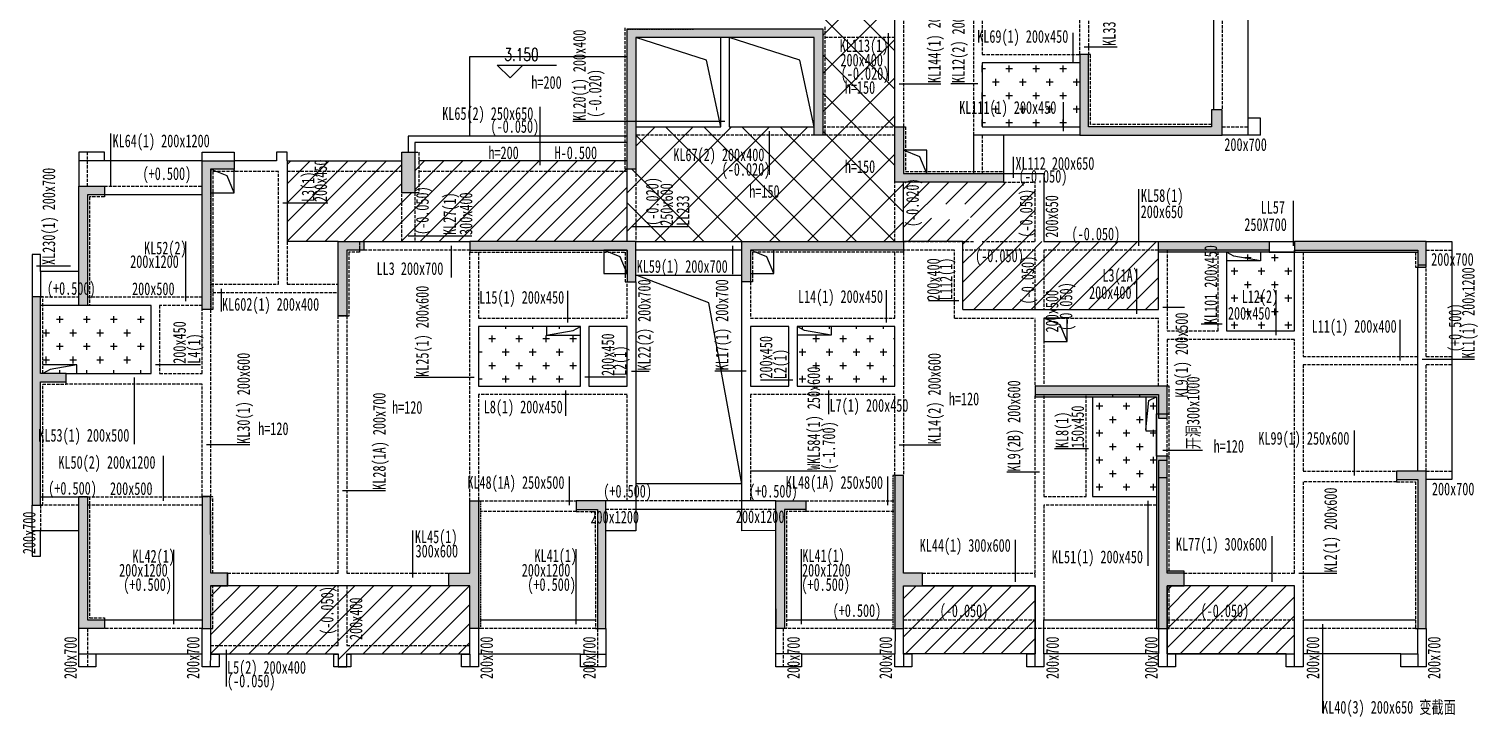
# Model space of a CAD drawing. Header units: millimetres. Extents: x 150839 to 219642, y 49429 to 88695.
# Drawn here: x 185308 to 219399, y 49612 to 65795 of the extents above; entities that cross this region are included whole.
import ezdxf
from ezdxf.enums import TextEntityAlignment as Align

# ---------------------------------------------------------------- set-up
doc = ezdxf.new("R2010")
doc.units = ezdxf.units.MM
doc.header["$LTSCALE"] = 300
doc.linetypes.add('DASH', pattern=[0.35, 0.25, -0.1])
doc.linetypes.add('HIDDEN2', pattern=[0.1875, 0.125, -0.0625])
doc.layers.get('DEFPOINTS').update_dxf_attribs({"color": 217, "linetype": 'HIDDEN2'})
for name, color, linetype in [('00-墙填充', 8, 'Continuous'), ('00-墙实线', 6, 'Continuous'), ('00-墙虚线-下层', 6, 'DASH'), ('00-平面洞口', 3, 'Continuous'), ('00-板厚度', 7, 'Continuous'), ('00-板填充', 8, 'Continuous'), ('00-梁实线', 2, 'Continuous'), ('00-梁编号', 2, 'Continuous'), ('00-梁虚线', 4, 'DASH'), ('DIM_ELEV', 3, 'Continuous'), ('E_detail', 125, 'Continuous')]:
    doc.layers.add(name, color=color, linetype=linetype)
for name, color, linetype, lineweight in [('PUB_HATCH', 8, 'Continuous', 0), ('PUB_TEXT', 7, 'Continuous', 0), ('墙洞门', 174, 'Continuous', 18)]:
    doc.layers.add(name, color=color, linetype=linetype, lineweight=lineweight)
doc.styles.add('_TCH_DIM', font='simplex.shx', dxfattribs={"width": 0.8, "bigfont": 'gbcbig.shx'})
doc.styles.add('黑体', font='simhei.ttf', dxfattribs={"width": 0.7})

# ---------------------------------------------------------------- blocks, each defined once
blk = doc.blocks.new('df')
at = {"layer": '00-墙填充'}
for points in [[(960390, 46129), (964990, 46130), (964990, 43630), (964790, 43630), (964790, 45930), (960590, 45929), (960590, 42829), (960390, 42829)], [(971040, 45530), (971040, 43630), (974390, 43630), (974390, 44230), (974140, 44230), (974140, 43830), (971240, 43830), (971240, 45530)], [(969240, 42530), (966690, 42530), (966690, 43830), (966890, 43830), (966890, 42730), (969240, 42730)], [(950590, 40129), (950590, 39529), (950390, 39529), (950390, 43029), (950590, 43029), (951140, 43029), (951140, 42829), (950590, 42829)], [(955390, 42279), (955090, 42279), (955090, 43229), (955390, 43229)], [(947690, 39629), (947490, 39629), (947490, 42429), (948090, 42429), (948090, 42229), (947690, 42229)], [(953790, 39379), (953590, 39379), (953590, 41129), (954090, 41129), (954090, 40929), (953790, 40929)], [(960390, 40929), (960390, 40179), (960590, 40179), (960590, 40929), (960590, 41129), (956690, 41129), (956690, 40929), (956690, 40929), (956890, 40929)], [(963290, 40929), (963290, 40179), (963090, 40179), (963090, 40929), (963090, 41129), (966890, 41130), (966890, 40930), (966690, 40930)], [(975490, 41130), (975490, 40880), (974490, 40880), (974290, 40880), (972890, 40880), (972890, 41130)], [(979190, 40530), (979190, 41130), (976090, 41130), (976090, 40880), (978990, 40880), (978990, 40530)], [(946590, 34929), (946590, 37829), (947190, 37829), (947190, 38029), (946590, 38029), (946590, 39829), (946390, 39829), (946390, 34929)], [(972840, 37480), (972840, 37080), (973090, 37080), (973090, 37730), (969990, 37730), (969990, 37480)], [(972840, 36080), (972841, 32030), (973091, 32030), (973091, 33030), (973491, 33030), (973491, 33330), (973091, 33330), (973090, 36080)], [(966891, 33030), (967340, 33030), (967341, 33330), (966891, 33330), (966890, 35630), (966640, 35630), (966641, 32030), (966891, 32030)], [(979190, 32030), (979190, 35730), (978490, 35730), (978490, 35530), (978990, 35530), (978990, 32030)], [(948090, 32029), (947490, 32029), (947490, 35129), (947690, 35129), (947690, 32229), (948090, 32229)], [(950591, 33029), (950990, 33029), (950990, 33329), (950591, 33329), (950590, 35129), (950391, 35129), (950391, 32029), (950591, 32029)], [(956690, 33029), (956190, 33029), (956190, 33329), (956690, 33329), (956690, 35029), (956940, 35029), (956941, 32029), (956691, 32029)], [(959690, 35029), (959190, 35029), (959190, 34829), (959690, 34829), (959691, 32029), (959891, 32029), (959890, 35029)], [(964090, 35030), (964590, 35030), (964590, 34830), (964090, 34830), (964091, 32030), (963891, 32030), (963890, 35030)]]:
    blk.add_hatch(color=8, dxfattribs=at).paths.add_polyline_path(points)
at = {"layer": '00-墙实线', "color": 8, "linetype": 'ByBlock'}
for p, q in [((960390, 46129), (964990, 46130)), ((960390, 42829), (960390, 46129)), ((964990, 46130), (964990, 43630)), ((964790, 45930), (960590, 45929)), ((960590, 45929), (960590, 42829)), ((964790, 43630), (964790, 45930)), ((971040, 45530), (971040, 43630)), ((971240, 45530), (971040, 45530)), ((971240, 43830), (971240, 45530)), ((974390, 44230), (974140, 44230)), ((974140, 44230), (974140, 43830)), ((974390, 43630), (974390, 44230)), ((966690, 42530), (966690, 43830)), ((966690, 43830), (966890, 43830)), ((966890, 43830), (966890, 42730)), ((974140, 43830), (971240, 43830)), ((964990, 43630), (964790, 43630)), ((971040, 43630), (974390, 43630)), ((950390, 39529), (950390, 43029)), ((950390, 43029), (950590, 43029)), ((950590, 43029), (951140, 43029)), ((951140, 43029), (951140, 42829)), ((955090, 42279), (955090, 43229)), ((955090, 43229), (955390, 43229)), ((955390, 43229), (955390, 42279)), ((951140, 42829), (950590, 42829)), ((950590, 42829), (950590, 40129)), ((960590, 42829), (960390, 42829)), ((966890, 42730), (969240, 42730)), ((969240, 42730), (969240, 42530)), ((955390, 42279), (955090, 42279)), ((969240, 42530), (966690, 42530)), ((953590, 39379), (953590, 41129)), ((953590, 41129), (954090, 41129)), ((954090, 40929), (953790, 40929)), ((953790, 40929), (953790, 39379)), ((954090, 41129), (954090, 40929)), ((960590, 41129), (956690, 41129)), ((956690, 41129), (956690, 40929)), ((956690, 40929), (956690, 40929)), ((956690, 40929), (956890, 40929)), ((956890, 40929), (956890, 40929)), ((956890, 40929), (960390, 40929)), ((960390, 40929), (960390, 40179)), ((960590, 40929), (960590, 41129)), ((960590, 40179), (960590, 40929)), ((963090, 41129), (966890, 41130)), ((963090, 40929), (963090, 41129)), ((963090, 40179), (963090, 40929)), ((963290, 40929), (963290, 40179)), ((966690, 40930), (963290, 40929)), ((966890, 40930), (966690, 40930)), ((966690, 40930), (966690, 40930)), ((966890, 41130), (966890, 40930)), ((966890, 40930), (966890, 40930)), ((950590, 40129), (950590, 40129)), ((950590, 40129), (950590, 39529)), ((960390, 40179), (960590, 40179)), ((963290, 40179), (963090, 40179)), ((946590, 39829), (946390, 39829)), ((946390, 39829), (946390, 34929)), ((946590, 38029), (946590, 39829)), ((950590, 39529), (950390, 39529)), ((950590, 39529), (950590, 39529)), ((953790, 39379), (953590, 39379)), ((947190, 38029), (946590, 38029)), ((947190, 37829), (947190, 38029)), ((946590, 34929), (946590, 37829)), ((946590, 37829), (947190, 37829)), ((966890, 35630), (966640, 35630)), ((966640, 35630), (966641, 32030)), ((966891, 33330), (966890, 35630)), ((947490, 32029), (947490, 35129)), ((947490, 35129), (947690, 35129)), ((947690, 35129), (947690, 32229)), ((950590, 35129), (950391, 35129)), ((950391, 35129), (950391, 32029)), ((950591, 33329), (950590, 35129)), ((946390, 34929), (946590, 34929)), ((956690, 33329), (956690, 35029)), ((956690, 35029), (956940, 35029)), ((956940, 35029), (956941, 32029)), ((959690, 35029), (959190, 35029)), ((959190, 35029), (959190, 34829)), ((959190, 34829), (959690, 34829)), ((959890, 35029), (959690, 35029)), ((959690, 34829), (959691, 32029)), ((959891, 32029), (959890, 35029)), ((963891, 32030), (963890, 35030)), ((963890, 35030), (964090, 35030)), ((964090, 35030), (964590, 35030)), ((964590, 34830), (964090, 34830)), ((964090, 34830), (964091, 32030)), ((964590, 35030), (964590, 34830)), ((950990, 33329), (950591, 33329)), ((950990, 33029), (950990, 33329)), ((956190, 33029), (956190, 33329)), ((956190, 33329), (956690, 33329)), ((967341, 33330), (966891, 33330)), ((967340, 33030), (967341, 33330)), ((950591, 33029), (950990, 33029)), ((950591, 32029), (950591, 33029)), ((956690, 33029), (956190, 33029)), ((956691, 32029), (956690, 33029)), ((966891, 33030), (967340, 33030)), ((966891, 32030), (966891, 33030)), ((947690, 32229), (948090, 32229)), ((948090, 32229), (948090, 32029)), ((948090, 32029), (947490, 32029)), ((950391, 32029), (950591, 32029)), ((956941, 32029), (956691, 32029)), ((959691, 32029), (959891, 32029)), ((964091, 32030), (963891, 32030)), ((966641, 32030), (966891, 32030))]:
    blk.add_line(p, q, dxfattribs=at)
at = {"layer": '00-墙实线', "color": 8}
for p, q in [((947490, 39629), (947490, 42429)), ((947490, 42429), (948090, 42429)), ((948090, 42429), (948090, 42229)), ((948090, 42229), (947690, 42229)), ((947690, 42229), (947690, 39629)), ((972890, 40880), (972890, 41130)), ((972890, 41130), (975490, 41130)), ((975490, 41130), (975490, 40880)), ((979190, 41130), (976090, 41130)), ((976090, 41130), (976090, 40880)), ((979190, 40530), (979190, 41130)), ((974290, 40880), (972890, 40880)), ((974490, 40880), (974290, 40880)), ((974290, 40880), (974290, 40880)), ((975490, 40880), (974490, 40880)), ((974490, 40880), (974490, 40880)), ((976090, 40880), (978990, 40880)), ((978990, 40880), (978990, 40530)), ((978990, 40530), (979190, 40530)), ((947690, 39629), (947490, 39629)), ((973090, 37730), (969990, 37730)), ((969990, 37730), (969990, 37480)), ((973090, 37080), (973090, 37730)), ((973090, 37730), (973090, 37730)), ((969990, 37480), (972840, 37480)), ((972840, 37480), (972840, 37080)), ((972840, 37080), (973090, 37080)), ((972840, 36080), (972841, 32030)), ((973090, 36080), (972840, 36080)), ((973091, 33330), (973090, 36080)), ((979190, 35730), (978490, 35730)), ((978490, 35730), (978490, 35530)), ((978490, 35530), (978990, 35530)), ((978990, 35530), (978990, 32030)), ((979190, 32030), (979190, 35730)), ((973491, 33330), (973091, 33330)), ((973491, 33030), (973491, 33330)), ((973091, 32030), (973091, 33030)), ((973091, 33030), (973491, 33030)), ((972841, 32030), (973091, 32030)), ((978990, 32030), (979190, 32030))]:
    blk.add_line(p, q, dxfattribs=at)
at = {"layer": '00-墙虚线-下层', "color": 8}
for p, q in [((960340, 42829), (960340, 46179)), ((965040, 46180), (965040, 43630)), ((964790, 45930), (960590, 45929)), ((960590, 45929), (960590, 42829)), ((964790, 43630), (964790, 45930)), ((971040, 45530), (971040, 43630)), ((971290, 45530), (971040, 45530)), ((971290, 43880), (971290, 45530)), ((974390, 44230), (974140, 44230)), ((974140, 44230), (974140, 43880)), ((974390, 43630), (974390, 44230)), ((966690, 42530), (966690, 43830)), ((966690, 43830), (966940, 43830)), ((966940, 43830), (966940, 42780)), ((974140, 43880), (971290, 43880)), ((965040, 43630), (964790, 43630)), ((971040, 43630), (974390, 43630)), ((950390, 39529), (950390, 43029)), ((950390, 43029), (950590, 43029)), ((950590, 43029), (951140, 43029)), ((951140, 43029), (951140, 42779)), ((955390, 43229), (955490, 43229)), ((955490, 43229), (955490, 42279)), ((951140, 42779), (950640, 42779)), ((950640, 42779), (950640, 40129)), ((960590, 42829), (960340, 42829)), ((966940, 42780), (969240, 42780)), ((969240, 42780), (969240, 42530)), ((947490, 39629), (947490, 42429)), ((947490, 42429), (948090, 42429)), ((948090, 42429), (948090, 42179)), ((955490, 42279), (955390, 42279)), ((969240, 42530), (966690, 42530)), ((948090, 42179), (947740, 42179)), ((947740, 42179), (947740, 39629)), ((953590, 39379), (953590, 41129)), ((953590, 41129), (954090, 41129)), ((954090, 41129), (954090, 40879)), ((960590, 41129), (956690, 41129)), ((956690, 41129), (956690, 40879)), ((960590, 40929), (960590, 41129)), ((960590, 40179), (960590, 40929)), ((963090, 41129), (966890, 41130)), ((963090, 40929), (963090, 41129)), ((963090, 40179), (963090, 40929)), ((966890, 41130), (966890, 40880)), ((972890, 40880), (972890, 41130)), ((972890, 41130), (975490, 41130)), ((975490, 41130), (975490, 40880)), ((979190, 41130), (976090, 41130)), ((976090, 41130), (976090, 40880)), ((979190, 40530), (979190, 41130)), ((954090, 40879), (953840, 40879)), ((953840, 40879), (953840, 39379)), ((956690, 40879), (956690, 40879)), ((956690, 40879), (956890, 40879)), ((956890, 40879), (956890, 40879)), ((956890, 40879), (960340, 40879)), ((960340, 40879), (960340, 40179)), ((963340, 40880), (963340, 40179)), ((966690, 40880), (963340, 40880)), ((966890, 40880), (966690, 40880)), ((966690, 40880), (966690, 40880)), ((966890, 40880), (966890, 40880)), ((974290, 40880), (972890, 40880)), ((974490, 40880), (974290, 40880)), ((974290, 40880), (974290, 40880)), ((975490, 40880), (974490, 40880)), ((974490, 40880), (974490, 40880)), ((976090, 40880), (978940, 40880)), ((978940, 40880), (978940, 40530)), ((978940, 40530), (979190, 40530)), ((950640, 40129), (950640, 40129)), ((950640, 40129), (950640, 39529)), ((960340, 40179), (960590, 40179)), ((963340, 40179), (963090, 40179)), ((946640, 39829), (946390, 39829)), ((946390, 39829), (946390, 34929)), ((946640, 38029), (946640, 39829)), ((947740, 39629), (947490, 39629)), ((950640, 39529), (950390, 39529)), ((950640, 39529), (950640, 39529)), ((953840, 39379), (953590, 39379)), ((947190, 38029), (946640, 38029)), ((947190, 37779), (947190, 38029)), ((946640, 34929), (946640, 37779)), ((946640, 37779), (947190, 37779)), ((973140, 37730), (973090, 37730)), ((973140, 33380), (973140, 37730)), ((979190, 35730), (978490, 35730)), ((978490, 35730), (978490, 35480)), ((978490, 35480), (978940, 35480)), ((978940, 35480), (978940, 32030)), ((979190, 32030), (979190, 35730)), ((947490, 32029), (947490, 35129)), ((947490, 35129), (947740, 35129)), ((947740, 35129), (947740, 32279)), ((950640, 35129), (950391, 35129)), ((950391, 35129), (950391, 32029)), ((950641, 33329), (950640, 35129)), ((946390, 34929), (946640, 34929)), ((959690, 35029), (959190, 35029)), ((959190, 35029), (959190, 34779)), ((959190, 34779), (959640, 34779)), ((959640, 34779), (959641, 32029)), ((959890, 35029), (959690, 35029)), ((959891, 32029), (959890, 35029)), ((963891, 32030), (963890, 35030)), ((963890, 35030), (964090, 35030)), ((964090, 35030), (964590, 35030)), ((964590, 34780), (964140, 34780)), ((964140, 34780), (964141, 32030)), ((964590, 35030), (964590, 34780)), ((950990, 33329), (950641, 33329)), ((950990, 33029), (950990, 33329)), ((973491, 33380), (973140, 33380)), ((973491, 33330), (973491, 33380)), ((973491, 33030), (973491, 33330)), ((950641, 33029), (950990, 33029)), ((950641, 32029), (950641, 33029)), ((973140, 32030), (973140, 33030)), ((973140, 33030), (973491, 33030)), ((947740, 32279), (948090, 32279)), ((948090, 32279), (948090, 32029)), ((948090, 32029), (947490, 32029)), ((950391, 32029), (950641, 32029)), ((959641, 32029), (959891, 32029)), ((964141, 32030), (963891, 32030)), ((973090, 32030), (973140, 32030)), ((978940, 32030), (979190, 32030))]:
    blk.add_line(p, q, dxfattribs=at)
at = {"layer": '00-平面洞口', "color": 8}
for p, q in [((962254, 45394), (960590, 45929)), ((964454, 45394), (962790, 45930)), ((962590, 43830), (962254, 45394)), ((964790, 43830), (964454, 45394)), ((967440, 43280), (966890, 43280)), ((966890, 43280), (966890, 42730)), ((967277, 43123), (966890, 43280)), ((967440, 42730), (967277, 43123)), ((967440, 42730), (967440, 43280)), ((951140, 42829), (950590, 42829)), ((950590, 42829), (950590, 42279)), ((950977, 42672), (950590, 42829)), ((951140, 42279), (950977, 42672)), ((951140, 42279), (951140, 42829)), ((966890, 42730), (967440, 42730)), ((950590, 42279), (951140, 42279)), ((960390, 40929), (959840, 40929)), ((959840, 40929), (959840, 40379)), ((960227, 40773), (959840, 40929)), ((960390, 40379), (960390, 40929)), ((963840, 40930), (963290, 40929)), ((963290, 40929), (963290, 40380)), ((963677, 40773), (963290, 40929)), ((963840, 40380), (963840, 40930)), ((960390, 40379), (960227, 40773)), ((963840, 40380), (963677, 40773)), ((974665, 40788), (974490, 40880)), ((975290, 40680), (974665, 40788)), ((959840, 40379), (960390, 40379)), ((962310, 39686), (960623, 40329)), ((963290, 40380), (963840, 40380)), ((963090, 35430), (962310, 39686)), ((970740, 39330), (970190, 39330)), ((970190, 39330), (970190, 38780)), ((970577, 39173), (970190, 39330)), ((970740, 38780), (970740, 39330)), ((958490, 38929), (959116, 39037)), ((959116, 39037), (959290, 39129)), ((964565, 39037), (964390, 39130)), ((965190, 38930), (964565, 39037)), ((970740, 38780), (970577, 39173)), ((970190, 38780), (970740, 38780)), ((947440, 38229), (946815, 38121)), ((946815, 38121), (946640, 38029)), ((972590, 36705), (972666, 37388)), ((972666, 37388), (972840, 37480))]:
    blk.add_line(p, q, dxfattribs=at)
at = {"layer": '00-板填充', "color": 8}
for p, q in [((966690, 45616), (963577, 48729)), ((966690, 44718), (963089, 48319)), ((964990, 45978), (966690, 47678)), ((964990, 45080), (966690, 46780)), ((964990, 44182), (966690, 45882)), ((966690, 43820), (964990, 45520)), ((968822, 45193), (968740, 45193)), ((968743, 45113), (968743, 45272)), ((969457, 45193), (969299, 45193)), ((969378, 45113), (969378, 45272)), ((970092, 45193), (969934, 45193)), ((970013, 45113), (970013, 45272)), ((970727, 45193), (970569, 45193)), ((970648, 45113), (970648, 45272)), ((962836, 41130), (966690, 44984)), ((969140, 44875), (968981, 44875)), ((969061, 44796), (969061, 44954)), ((969775, 44875), (969616, 44875)), ((969696, 44796), (969696, 44954)), ((970410, 44875), (970251, 44875)), ((970331, 44796), (970331, 44954)), ((971045, 44875), (970886, 44875)), ((970966, 44796), (970966, 44954)), ((966690, 42922), (964990, 44622)), ((968822, 44558), (968740, 44558)), ((968743, 44478), (968743, 44637)), ((969061, 44161), (969061, 44319)), ((969457, 44558), (969299, 44558)), ((969378, 44478), (969378, 44637)), ((969696, 44161), (969696, 44319)), ((970092, 44558), (969934, 44558)), ((970013, 44478), (970013, 44637)), ((970331, 44161), (970331, 44319)), ((970727, 44558), (970569, 44558)), ((970648, 44478), (970648, 44637)), ((970966, 44161), (970966, 44319)), ((963734, 41130), (966690, 44086)), ((968743, 43843), (968743, 44002)), ((969140, 44240), (968981, 44240)), ((969378, 43843), (969378, 44002)), ((969775, 44240), (969616, 44240)), ((970013, 43843), (970013, 44002)), ((970410, 44240), (970251, 44240)), ((970648, 43843), (970648, 44002)), ((971045, 44240), (970886, 44240)), ((960390, 42276), (961944, 43830)), ((960390, 41378), (962842, 43830)), ((960590, 43374), (961046, 43830)), ((961040, 41130), (963740, 43830)), ((963992, 41130), (961292, 43830)), ((961938, 41130), (964638, 43830)), ((964890, 41130), (962190, 43830)), ((965788, 41130), (963088, 43830)), ((966686, 41130), (963986, 43830)), ((966890, 41824), (964990, 43724)), ((968822, 43923), (968740, 43923)), ((969457, 43923), (969299, 43923)), ((970092, 43923), (969934, 43923)), ((970727, 43923), (970569, 43923)), ((963094, 41130), (960590, 43634)), ((952390, 42939), (952480, 43029)), ((952390, 42490), (952929, 43029)), ((952390, 42041), (953378, 43029)), ((952390, 41592), (953827, 43029)), ((952390, 41143), (954276, 43029)), ((952826, 41130), (954725, 43029)), ((954622, 41130), (956522, 43029)), ((955071, 41130), (956971, 43029)), ((955390, 42796), (955624, 43029)), ((955390, 42347), (956073, 43029)), ((955520, 41130), (957420, 43029)), ((955969, 41130), (957869, 43029)), ((956418, 41130), (958318, 43029)), ((956867, 41130), (958767, 43029)), ((957316, 41130), (959216, 43029)), ((957765, 41130), (959665, 43029)), ((958214, 41130), (960114, 43029)), ((964632, 41130), (966690, 43188)), ((953275, 41130), (955090, 42945)), ((958663, 41130), (960390, 42856)), ((962196, 41130), (960496, 42830)), ((953724, 41130), (955090, 42496)), ((954173, 41130), (955323, 42280)), ((959112, 41130), (960390, 42407)), ((965530, 41130), (966890, 42490)), ((966890, 42363), (967057, 42530)), ((966890, 41914), (967506, 42530)), ((966890, 41465), (967955, 42530)), ((967884, 42010), (968404, 42530)), ((968333, 42010), (968853, 42530)), ((969040, 42268), (969240, 42468)), ((969240, 42468), (969302, 42530)), ((969240, 42019), (969751, 42530)), ((969240, 41570), (969990, 42320)), ((959561, 41130), (960390, 41958)), ((961298, 41130), (960390, 42038)), ((968465, 41693), (969040, 42268)), ((969040, 41819), (969240, 42019)), ((966428, 41130), (966890, 41592)), ((967004, 41130), (967553, 41678)), ((967453, 41130), (967970, 41646)), ((967902, 41130), (968419, 41646)), ((968351, 41130), (969040, 41819)), ((969249, 41130), (969990, 41871)), ((960010, 41130), (960390, 41509)), ((968800, 41130), (969040, 41370)), ((969040, 41370), (969240, 41570)), ((969698, 41130), (969990, 41422)), ((960400, 41130), (960390, 41140)), ((968290, 41069), (968351, 41130)), ((968290, 40620), (968600, 40930)), ((968290, 40171), (969049, 40930)), ((968290, 39722), (969498, 40930)), ((968547, 39530), (969947, 40930)), ((968600, 40930), (968700, 41030)), ((968700, 41030), (968800, 41130)), ((969049, 40930), (969149, 41030)), ((969149, 41030), (969249, 41130)), ((969498, 40930), (969598, 41030)), ((969598, 41030), (969698, 41130)), ((969947, 40930), (970047, 41030)), ((970047, 41030), (970090, 41073)), ((970090, 41073), (970147, 41130)), ((970190, 40724), (970396, 40930)), ((970190, 40275), (970845, 40930)), ((970190, 39826), (971294, 40930)), ((970343, 39530), (971743, 40930)), ((970396, 40930), (970496, 41030)), ((970496, 41030), (970596, 41130)), ((970792, 39530), (972192, 40930)), ((970845, 40930), (970945, 41030)), ((970945, 41030), (971045, 41130)), ((971241, 39530), (972641, 40930)), ((971294, 40930), (971394, 41030)), ((971394, 41030), (971494, 41130)), ((971743, 40930), (971843, 41030)), ((971843, 41030), (971943, 41130)), ((972192, 40930), (972292, 41030)), ((972292, 41030), (972392, 41130)), ((972641, 40930), (972741, 41030)), ((972741, 41030), (972841, 41130)), ((969990, 40524), (970090, 40624)), ((970090, 40624), (970190, 40724)), ((971690, 39530), (972890, 40730)), ((975072, 40748), (974914, 40748)), ((974993, 40668), (974993, 40827)), ((975707, 40748), (975549, 40748)), ((975628, 40668), (975628, 40827)), ((968996, 39530), (969990, 40524)), ((970090, 40175), (970190, 40275)), ((972139, 39530), (972890, 40281)), ((974755, 40430), (974596, 40430)), ((974676, 40351), (974676, 40509)), ((975390, 40430), (975231, 40430)), ((975311, 40351), (975311, 40509)), ((976025, 40430), (975866, 40430)), ((975946, 40351), (975946, 40509)), ((969445, 39530), (969990, 40075)), ((969990, 40075), (970090, 40175)), ((975072, 40113), (974914, 40113)), ((974993, 40033), (974993, 40192)), ((975707, 40113), (975549, 40113)), ((975628, 40033), (975628, 40192)), ((969894, 39530), (969990, 39626)), ((969990, 39626), (970090, 39726)), ((970090, 39726), (970190, 39826)), ((972588, 39530), (972890, 39832)), ((974755, 39795), (974596, 39795)), ((974676, 39716), (974676, 39874)), ((974993, 39398), (974993, 39557)), ((975390, 39795), (975231, 39795)), ((975311, 39716), (975311, 39874)), ((975628, 39398), (975628, 39557)), ((976025, 39795), (975866, 39795)), ((975946, 39716), (975946, 39874)), ((947120, 39296), (946961, 39296)), ((947041, 39217), (947041, 39376)), ((947755, 39296), (947596, 39296)), ((947676, 39217), (947676, 39376)), ((948390, 39296), (948231, 39296)), ((948311, 39217), (948311, 39376)), ((949025, 39296), (948866, 39296)), ((948946, 39217), (948946, 39376)), ((974676, 39081), (974676, 39239)), ((975072, 39478), (974914, 39478)), ((975311, 39081), (975311, 39239)), ((975707, 39478), (975549, 39478)), ((975946, 39081), (975946, 39239)), ((946802, 38979), (946644, 38979)), ((946723, 38899), (946723, 39058)), ((947437, 38979), (947279, 38979)), ((947358, 38899), (947358, 39058)), ((948072, 38979), (947914, 38979)), ((947993, 38899), (947993, 39058)), ((948707, 38979), (948549, 38979)), ((948628, 38899), (948628, 39058)), ((949190, 38979), (949184, 38979)), ((956896, 39081), (956896, 39130)), ((957213, 38763), (957213, 38922)), ((957531, 39081), (957531, 39130)), ((957848, 38763), (957848, 38922)), ((958166, 39081), (958166, 39130)), ((958483, 38763), (958483, 38922)), ((958801, 39081), (958801, 39130)), ((959118, 38763), (959118, 38922)), ((964516, 39081), (964516, 39130)), ((964833, 38763), (964833, 38922)), ((965151, 39081), (965151, 39130)), ((965468, 38763), (965468, 38922)), ((965786, 39081), (965786, 39130)), ((966103, 38763), (966103, 38922)), ((966421, 39081), (966421, 39130)), ((974755, 39160), (974596, 39160)), ((975390, 39160), (975231, 39160)), ((976025, 39160), (975866, 39160)), ((947120, 38661), (946961, 38661)), ((947041, 38582), (947041, 38741)), ((947755, 38661), (947596, 38661)), ((947676, 38582), (947676, 38741)), ((948390, 38661), (948231, 38661)), ((948311, 38582), (948311, 38741)), ((949025, 38661), (948866, 38661)), ((948946, 38582), (948946, 38741)), ((956975, 38525), (956890, 38525)), ((956896, 38446), (956896, 38604)), ((957292, 38843), (957134, 38843)), ((957610, 38525), (957451, 38525)), ((957531, 38446), (957531, 38604)), ((957927, 38843), (957769, 38843)), ((958245, 38525), (958086, 38525)), ((958166, 38446), (958166, 38604)), ((958562, 38843), (958404, 38843)), ((958880, 38525), (958721, 38525)), ((958801, 38446), (958801, 38604)), ((959197, 38843), (959039, 38843)), ((964595, 38525), (964436, 38525)), ((964516, 38446), (964516, 38604)), ((964912, 38843), (964754, 38843)), ((965230, 38525), (965071, 38525)), ((965151, 38446), (965151, 38604)), ((965547, 38843), (965389, 38843)), ((965865, 38525), (965706, 38525)), ((965786, 38446), (965786, 38604)), ((966182, 38843), (966024, 38843)), ((966500, 38525), (966341, 38525)), ((966421, 38446), (966421, 38604)), ((966690, 38843), (966659, 38843)), ((946802, 38344), (946644, 38344)), ((946723, 38264), (946723, 38423)), ((947437, 38344), (947279, 38344)), ((947358, 38264), (947358, 38423)), ((948072, 38344), (947914, 38344)), ((947993, 38264), (947993, 38423)), ((948707, 38344), (948549, 38344)), ((948628, 38264), (948628, 38423)), ((949190, 38344), (949184, 38344)), ((957292, 38208), (957134, 38208)), ((957213, 38128), (957213, 38287)), ((957927, 38208), (957769, 38208)), ((957848, 38128), (957848, 38287)), ((958562, 38208), (958404, 38208)), ((958483, 38128), (958483, 38287)), ((959197, 38208), (959039, 38208)), ((959118, 38128), (959118, 38287)), ((964912, 38208), (964754, 38208)), ((964833, 38128), (964833, 38287)), ((965547, 38208), (965389, 38208)), ((965468, 38128), (965468, 38287)), ((966182, 38208), (966024, 38208)), ((966103, 38128), (966103, 38287)), ((966690, 38208), (966659, 38208)), ((947041, 38030), (947041, 38106)), ((947676, 38030), (947676, 38106)), ((948311, 38030), (948311, 38106)), ((948946, 38030), (948946, 38106)), ((956975, 37890), (956890, 37890)), ((956896, 37811), (956896, 37969)), ((957610, 37890), (957451, 37890)), ((957531, 37811), (957531, 37969)), ((958245, 37890), (958086, 37890)), ((958166, 37811), (958166, 37969)), ((958880, 37890), (958721, 37890)), ((958801, 37811), (958801, 37969)), ((964595, 37890), (964436, 37890)), ((964516, 37811), (964516, 37969)), ((965230, 37890), (965071, 37890)), ((965151, 37811), (965151, 37969)), ((965865, 37890), (965706, 37890)), ((965786, 37811), (965786, 37969)), ((966500, 37890), (966341, 37890)), ((966421, 37811), (966421, 37969)), ((971818, 37493), (971818, 37530)), ((972453, 37493), (972453, 37530)), ((971580, 37255), (971421, 37255)), ((971501, 37176), (971501, 37334)), ((972215, 37255), (972056, 37255)), ((972136, 37176), (972136, 37334)), ((972850, 37255), (972691, 37255)), ((972771, 37176), (972771, 37334)), ((971897, 36938), (971739, 36938)), ((971818, 36858), (971818, 37017)), ((972532, 36938), (972374, 36938)), ((972453, 36858), (972453, 37017)), ((971580, 36620), (971421, 36620)), ((971501, 36541), (971501, 36699)), ((972215, 36620), (972056, 36620)), ((972136, 36541), (972136, 36699)), ((972850, 36620), (972691, 36620)), ((972771, 36541), (972771, 36699)), ((971897, 36303), (971739, 36303)), ((971818, 36223), (971818, 36382)), ((972532, 36303), (972374, 36303)), ((972453, 36223), (972453, 36382)), ((971580, 35985), (971421, 35985)), ((971501, 35906), (971501, 36064)), ((972215, 35985), (972056, 35985)), ((972136, 35906), (972136, 36064)), ((972850, 35985), (972691, 35985)), ((972771, 35906), (972771, 36064)), ((971897, 35668), (971739, 35668)), ((971818, 35630), (971818, 35747)), ((971818, 35588), (971818, 35630)), ((972532, 35668), (972374, 35668)), ((972453, 35630), (972453, 35747)), ((972453, 35588), (972453, 35630)), ((971580, 35350), (971421, 35350)), ((971501, 35271), (971501, 35429)), ((972215, 35350), (972056, 35350)), ((972136, 35271), (972136, 35429)), ((972850, 35350), (972691, 35350)), ((972771, 35271), (972771, 35429)), ((950590, 32780), (950840, 33030)), ((950590, 32331), (951289, 33030)), ((950590, 31882), (951738, 33030)), ((950590, 31433), (952187, 33030)), ((951036, 31430), (952636, 33030)), ((951485, 31430), (953085, 33030)), ((951934, 31430), (953534, 33030)), ((952383, 31430), (953983, 33030)), ((952832, 31430), (954432, 33030)), ((953281, 31430), (954881, 33030)), ((953590, 31290), (955330, 33030)), ((954179, 31430), (955779, 33030)), ((954628, 31430), (956228, 33030)), ((955077, 31430), (956677, 33030)), ((966890, 32733), (967188, 33031)), ((966890, 32284), (967637, 33031)), ((966890, 31835), (968086, 33031)), ((966935, 31431), (968535, 33031)), ((967384, 31431), (968984, 33031)), ((967833, 31431), (969433, 33031)), ((968282, 31431), (969882, 33031)), ((973090, 32920), (973201, 33031)), ((973090, 32471), (973650, 33031)), ((973090, 32022), (974099, 33031)), ((973090, 31573), (974548, 33031)), ((973397, 31431), (974997, 33031)), ((973846, 31431), (975446, 33031)), ((974295, 31431), (975895, 33031)), ((974744, 31431), (976090, 32777)), ((955526, 31430), (956690, 32594)), ((968731, 31431), (969990, 32690)), ((955975, 31430), (956690, 32145)), ((969180, 31431), (969990, 32241)), ((975193, 31431), (976090, 32328)), ((969629, 31431), (969990, 31792)), ((975642, 31431), (976090, 31879)), ((956424, 31430), (956690, 31696))]:
    blk.add_line(p, q, dxfattribs=at)
at = {"layer": '00-梁实线', "color": 8}
for p, q in [((966690, 43830), (966690, 48730)), ((974190, 44230), (974190, 46430)), ((974990, 46430), (974990, 44030)), ((962590, 43830), (962590, 45930)), ((962790, 45930), (962790, 43830)), ((956690, 43610), (956690, 45480)), ((956690, 45480), (960390, 45480)), ((971040, 45330), (968740, 45330)), ((968740, 45330), (968740, 43830)), ((974990, 44030), (974990, 44030)), ((974990, 44030), (974990, 43930)), ((975290, 44030), (974990, 44030)), ((975290, 43630), (975290, 44030)), ((960590, 43830), (962590, 43830)), ((962790, 43830), (964790, 43830)), ((968740, 43830), (971040, 43830)), ((974990, 43930), (974990, 43930)), ((974990, 43930), (974990, 43730)), ((974990, 43730), (974990, 43730)), ((974990, 43730), (974990, 43630)), ((960390, 43609), (955240, 43609)), ((955240, 43609), (955240, 43229)), ((960390, 43459), (955390, 43459)), ((955390, 43459), (955390, 43229)), ((960390, 43609), (960390, 43609)), ((960390, 43029), (960390, 43459)), ((969240, 43629), (968540, 43629)), ((968540, 43629), (968540, 42730)), ((971040, 43630), (969240, 43630)), ((969240, 43630), (969240, 42730)), ((975290, 43630), (974390, 43630)), ((948090, 43229), (947490, 43229)), ((947490, 43229), (947490, 42429)), ((948090, 43029), (947490, 43029)), ((948090, 43029), (948090, 43229)), ((950390, 43029), (948090, 43029)), ((950390, 43029), (950390, 43229)), ((950390, 43229), (951140, 43229)), ((951140, 43229), (951140, 43029)), ((952140, 43029), (951140, 43029)), ((952390, 43229), (952140, 43229)), ((952140, 43229), (952140, 43029)), ((952390, 43029), (952390, 43229)), ((952390, 43029), (952390, 41129)), ((952390, 43029), (955090, 43029)), ((960390, 43029), (955490, 43029)), ((960390, 41129), (960390, 42829)), ((969240, 42730), (970190, 42730)), ((970190, 42730), (970190, 41130)), ((966890, 41130), (966890, 42530)), ((950390, 42229), (948090, 42229)), ((953590, 41129), (952390, 41129)), ((954090, 41129), (956690, 41129)), ((960590, 41129), (963090, 41129)), ((963090, 40929), (960590, 40929)), ((968290, 41130), (966890, 41130)), ((968290, 39530), (968290, 41130)), ((970190, 41130), (972890, 41130)), ((972890, 39530), (972890, 40930)), ((975490, 41130), (976090, 41130)), ((975490, 41130), (976090, 41130)), ((976090, 39030), (976090, 40930)), ((979190, 41130), (979790, 41130)), ((979790, 41130), (979790, 35530)), ((946590, 40829), (946390, 40829)), ((946390, 40829), (946390, 39829)), ((946590, 40429), (946590, 40829)), ((974490, 40880), (974490, 39030)), ((975290, 40680), (974490, 40680)), ((975290, 40880), (975290, 40680)), ((975490, 40880), (976090, 40880)), ((976090, 40880), (975490, 40880)), ((947490, 40429), (946590, 40429)), ((946590, 40429), (946590, 39829)), ((963090, 40329), (960590, 40329)), ((978990, 35730), (978990, 40530)), ((960590, 40179), (960590, 34829)), ((963090, 34829), (963090, 40179)), ((947490, 39629), (946590, 39629)), ((949190, 39629), (947690, 39629)), ((949190, 38029), (949190, 39629)), ((968290, 39530), (972890, 39530)), ((956890, 39129), (956890, 37729)), ((959290, 39129), (956890, 39129)), ((958490, 39129), (958490, 38929)), ((958490, 38929), (959290, 38929)), ((959290, 37729), (959290, 39129)), ((960390, 39129), (959490, 39129)), ((959490, 39129), (959490, 37729)), ((960390, 37729), (960390, 39129)), ((964190, 39130), (963290, 39130)), ((963290, 39130), (963290, 37730)), ((964190, 37730), (964190, 39130)), ((964390, 39130), (964390, 37730)), ((966690, 39130), (964390, 39130)), ((965190, 38930), (964390, 38930)), ((965190, 39130), (965190, 38930)), ((966690, 37730), (966690, 39130)), ((974490, 39030), (976090, 39030)), ((947440, 38229), (946640, 38229)), ((947440, 38029), (947440, 38229)), ((947190, 38029), (949190, 38029)), ((956890, 37729), (959290, 37729)), ((959490, 37729), (960390, 37729)), ((963290, 37730), (964190, 37730)), ((964390, 37730), (966690, 37730)), ((971340, 37480), (971340, 35130)), ((972590, 37480), (972590, 36680)), ((972840, 37080), (972840, 36080)), ((972840, 37080), (973140, 37080)), ((972840, 36080), (972840, 37080)), ((972590, 36680), (972840, 36680)), ((973140, 36080), (972840, 36080)), ((979790, 35530), (979190, 35530)), ((946590, 35129), (947490, 35129)), ((963090, 35429), (960590, 35429)), ((971340, 35130), (972840, 35130)), ((946391, 34329), (946390, 34929)), ((960590, 35029), (959890, 35029)), ((960590, 34829), (960590, 34329)), ((963090, 34829), (960590, 34829)), ((963890, 35030), (963090, 35029)), ((963090, 34329), (963090, 34829)), ((947490, 34329), (946391, 34329)), ((946391, 34329), (946391, 34329)), ((946391, 34329), (946391, 34329)), ((946391, 34329), (946391, 33729)), ((946590, 33729), (946590, 34329)), ((960590, 34329), (959891, 34329)), ((963890, 34330), (963090, 34329)), ((946391, 33729), (946590, 33729)), ((950590, 33030), (950590, 31430)), ((956690, 33030), (950590, 33030)), ((953690, 33029), (950991, 33029)), ((956190, 33029), (953690, 33029)), ((956690, 31430), (956690, 33030)), ((966890, 33031), (969990, 33031)), ((966890, 31431), (966890, 33031)), ((969991, 33030), (967341, 33030)), ((969990, 33031), (969990, 31431)), ((969991, 32030), (969991, 33030)), ((973090, 33031), (973090, 31431)), ((976090, 33031), (973090, 33031)), ((976091, 33030), (973491, 33030)), ((976090, 31431), (976090, 33031)), ((976091, 31130), (976091, 33030)), ((948091, 32229), (950391, 32229)), ((956940, 32229), (959641, 32229)), ((964141, 32230), (966641, 32230)), ((970191, 32230), (972841, 32230)), ((970191, 31430), (970191, 32230)), ((976291, 32230), (978941, 32230)), ((976291, 32230), (976291, 31430)), ((947490, 31129), (947490, 32029)), ((950391, 31429), (950391, 32029)), ((950591, 31428), (950591, 32029)), ((956691, 31428), (956691, 32029)), ((956891, 32029), (956891, 31429)), ((959890, 32029), (959890, 31129)), ((963890, 31129), (963890, 32029)), ((966691, 32030), (966690, 31429)), ((966888, 31429), (966888, 32030)), ((969991, 31130), (969991, 32030)), ((972891, 32030), (972890, 31430)), ((973090, 31430), (973090, 32030)), ((978991, 31430), (978990, 32030)), ((979190, 32030), (979190, 31130)), ((947890, 31429), (947490, 31429)), ((950390, 31429), (947890, 31429)), ((947890, 31429), (947890, 31129)), ((950390, 31129), (950390, 31429)), ((950590, 31430), (953590, 31430)), ((950590, 31129), (950591, 31428)), ((950591, 31428), (950790, 31428)), ((953490, 31429), (950790, 31429)), ((950790, 31429), (950790, 31129)), ((953490, 31129), (953490, 31429)), ((953490, 31429), (953591, 31429)), ((953590, 31430), (953590, 31130)), ((953591, 31429), (953591, 31129)), ((953790, 31130), (953790, 31430)), ((953790, 31430), (956690, 31430)), ((953791, 31428), (953890, 31429)), ((953791, 31129), (953791, 31428)), ((956490, 31429), (953890, 31429)), ((953890, 31429), (953890, 31129)), ((956490, 31129), (956490, 31429)), ((956490, 31429), (956691, 31428)), ((956691, 31428), (956691, 31129)), ((959290, 31429), (956890, 31429)), ((956890, 31429), (956890, 31129)), ((959290, 31129), (959290, 31429)), ((959290, 31429), (959890, 31429)), ((964490, 31430), (963890, 31430)), ((966690, 31429), (964490, 31429)), ((964490, 31429), (964490, 31129)), ((966690, 31129), (966690, 31429)), ((967090, 31429), (966888, 31429)), ((966888, 31429), (966888, 31129)), ((969990, 31431), (966890, 31431)), ((969790, 31430), (967090, 31429)), ((967090, 31429), (967090, 31129)), ((969790, 31130), (969790, 31430)), ((969790, 31430), (969991, 31430)), ((972890, 31430), (970190, 31430)), ((970190, 31430), (970190, 31130)), ((972890, 31130), (972890, 31430)), ((973090, 31431), (976090, 31431)), ((973290, 31430), (973090, 31430)), ((973090, 31430), (973090, 31130)), ((975890, 31430), (973290, 31430)), ((973290, 31430), (973290, 31130)), ((975890, 31130), (975890, 31430)), ((975890, 31430), (976091, 31430)), ((978590, 31430), (976290, 31430)), ((976290, 31430), (976290, 31130)), ((978590, 31130), (978590, 31430)), ((978590, 31430), (978991, 31430)), ((978991, 31430), (978991, 31130)), ((947890, 31129), (947490, 31129)), ((950790, 31129), (950390, 31129)), ((953890, 31129), (953490, 31129)), ((953590, 31130), (953790, 31130)), ((956890, 31129), (956490, 31129)), ((959890, 31129), (959290, 31129)), ((964490, 31129), (963890, 31129)), ((967090, 31129), (966690, 31129)), ((970190, 31130), (969790, 31130)), ((973290, 31130), (972890, 31130)), ((976290, 31130), (975890, 31130)), ((979190, 31130), (978590, 31130))]:
    blk.add_line(p, q, dxfattribs=at)
at = {"layer": '00-梁编号', "color": 8}
for p, q in [((966530, 46030), (966530, 44909)), ((970880, 45330), (970880, 46041)), ((971140, 45709), (971914, 45709)), ((966790, 44840), (967766, 44840)), ((968640, 44840), (968004, 44840)), ((970657, 43730), (970657, 44406)), ((958341, 42930), (958341, 44298)), ((948245, 42430), (948245, 43670)), ((962690, 43955), (959113, 43955)), ((963730, 43730), (963730, 42697)), ((969475, 42630), (969475, 43120)), ((972416, 42366), (972416, 41030)), ((952290, 42042), (953348, 42042)), ((976065, 41030), (976065, 42087)), ((955240, 41268), (956731, 41268)), ((960490, 41483), (961822, 41483)), ((950003, 39730), (950003, 41129)), ((956246, 41030), (956246, 40285)), ((962868, 41030), (962868, 40364)), ((947291, 40555), (946490, 40555)), ((972380, 39430), (972380, 40487)), ((950840, 40018), (950840, 39485)), ((958993, 39230), (958993, 39969)), ((966494, 39230), (966494, 39987)), ((975656, 38930), (975656, 39987)), ((968190, 39733), (967478, 39733)), ((972991, 39587), (973505, 39587)), ((978578, 38330), (978578, 39287)), ((974390, 39188), (973896, 39188)), ((949290, 38238), (950348, 38238)), ((979090, 38363), (980327, 38363)), ((948790, 37930), (948790, 36364)), ((956790, 37930), (955381, 37930)), ((959390, 37951), (960350, 37951)), ((960490, 38080), (960909, 38080)), ((963190, 38082), (962453, 38082)), ((964290, 37873), (963526, 37873)), ((958939, 37630), (958939, 37032)), ((965126, 37630), (965126, 37068)), ((977502, 35630), (977502, 36687)), ((950490, 36355), (951512, 36355)), ((966790, 36348), (967766, 36348)), ((971240, 36255), (970444, 36255)), ((972990, 36224), (973925, 36224)), ((949477, 35030), (949477, 36087)), ((959029, 34930), (959029, 35604)), ((963317, 35740), (965296, 35740)), ((966523, 34930), (966523, 35604)), ((970090, 35704), (969324, 35704)), ((953690, 35273), (954705, 35273)), ((972636, 35030), (972636, 33504)), ((955347, 33230), (955347, 34337)), ((969526, 33130), (969526, 34116)), ((975564, 33130), (975564, 34198)), ((949727, 32130), (949727, 33880)), ((959187, 32130), (959187, 33892)), ((964493, 32130), (964493, 33892)), ((976190, 33328), (977088, 33328)), ((976749, 32130), (976749, 30038)), ((950957, 31530), (950957, 30661))]:
    blk.add_line(p, q, dxfattribs=at)
at = {"layer": '00-梁虚线', "color": 8}
for p, q in [((966890, 46430), (966890, 43830)), ((968540, 46430), (968540, 43631)), ((968740, 46430), (968740, 45530)), ((971040, 45530), (971040, 46430)), ((971240, 46430), (971240, 45530)), ((974390, 46430), (974390, 44230)), ((962590, 43830), (962590, 45930)), ((962790, 45930), (962790, 43830)), ((966690, 45930), (965040, 45930)), ((968740, 45530), (971040, 45530)), ((968740, 45230), (968740, 43830)), ((960590, 43830), (962590, 43830)), ((962790, 43830), (964790, 43830)), ((964990, 43830), (966690, 43830)), ((974390, 43830), (974990, 43830)), ((964790, 43630), (960590, 43630)), ((966690, 43630), (964990, 43630)), ((968740, 43630), (968740, 42730)), ((971040, 43630), (969240, 43629)), ((969240, 43629), (969240, 42730)), ((947690, 42429), (947690, 43229)), ((955390, 43229), (955390, 43229)), ((952190, 42779), (951140, 42779)), ((952190, 40129), (952190, 42779)), ((955090, 42779), (952390, 42779)), ((960390, 42779), (955490, 42779)), ((960590, 42829), (960590, 41129)), ((969240, 42730), (970190, 42730)), ((970190, 42730), (970190, 41130)), ((948090, 42429), (950390, 42429)), ((955090, 41129), (955090, 42279)), ((955390, 42279), (955390, 41129)), ((966690, 41130), (966690, 42530)), ((969240, 42530), (969990, 42530)), ((969990, 41130), (969990, 42530)), ((952390, 41129), (952390, 40129)), ((956690, 40929), (954090, 40929)), ((960590, 41129), (963090, 41129)), ((966890, 41130), (968540, 41130)), ((968090, 40930), (966890, 40930)), ((968090, 39330), (968090, 40930)), ((969990, 40930), (968290, 40930)), ((968740, 41130), (969990, 41130)), ((969990, 39530), (969990, 40930)), ((970190, 41130), (972890, 41130)), ((972890, 40930), (970190, 40930)), ((970190, 40930), (970190, 39530)), ((973090, 40930), (973090, 39030)), ((975490, 41130), (976090, 41130)), ((979190, 40930), (979790, 40930)), ((956690, 35029), (956690, 40879)), ((956890, 40879), (956890, 39329)), ((966690, 39330), (966690, 40880)), ((966890, 40880), (966890, 35630)), ((974290, 39030), (974290, 40880)), ((976290, 40880), (976290, 38430)), ((979191, 38430), (979191, 40530)), ((950590, 40129), (952190, 40129)), ((950640, 39929), (953590, 39929)), ((952390, 40129), (953590, 40129)), ((960390, 39329), (960390, 40179)), ((963290, 40179), (963290, 39330)), ((946590, 39829), (947490, 39829)), ((947690, 39829), (950390, 39829)), ((950390, 39629), (949390, 39629)), ((949390, 39629), (949390, 38029)), ((950390, 38029), (950390, 39529)), ((950590, 39529), (950590, 37929)), ((953591, 33329), (953590, 39379)), ((953790, 39379), (953791, 33329)), ((956890, 39329), (960390, 39329)), ((963290, 39330), (966690, 39330)), ((968090, 39330), (969990, 39330)), ((969990, 37755), (969990, 39330)), ((970190, 39330), (970190, 37755)), ((970190, 39330), (972890, 39330)), ((972890, 37730), (972890, 39330)), ((973090, 39030), (974290, 39030)), ((973090, 38830), (973090, 37730)), ((976090, 38830), (973090, 38830)), ((976091, 33330), (976091, 38830)), ((976290, 38430), (978990, 38430)), ((978990, 38230), (976290, 38230)), ((976290, 38230), (976290, 35730)), ((979191, 38430), (979790, 38430)), ((979191, 35730), (979191, 38230)), ((979790, 38230), (979191, 38230)), ((949390, 38029), (950390, 38029)), ((950590, 37929), (950590, 35029)), ((950390, 37779), (947190, 37779)), ((950390, 35129), (950390, 37779)), ((956890, 37529), (956890, 35029)), ((960390, 37529), (956890, 37529)), ((960390, 35029), (960390, 37529)), ((966690, 37530), (963290, 37530)), ((963290, 37530), (963290, 35029)), ((966690, 35630), (966690, 37530)), ((969991, 33230), (969990, 37505)), ((970190, 37505), (970190, 35130)), ((971190, 35130), (971190, 37505)), ((971340, 37480), (971340, 35130)), ((973090, 36080), (973090, 37080)), ((976290, 35730), (978490, 35730)), ((978490, 35480), (976290, 35480)), ((976290, 35480), (976291, 32230)), ((979190, 35730), (979790, 35730)), ((947690, 35129), (950390, 35129)), ((970190, 35130), (971190, 35130)), ((947490, 34929), (946590, 34929)), ((946590, 34929), (946590, 34329)), ((950390, 34929), (947690, 34929)), ((956940, 35029), (959190, 35029)), ((959190, 34779), (956940, 34779)), ((960590, 34829), (959890, 34829)), ((963090, 35029), (960590, 35029)), ((963890, 34830), (963090, 34829)), ((964590, 35030), (966665, 35030)), ((966665, 34780), (964590, 34780)), ((972840, 34930), (970190, 34930)), ((970190, 34930), (970191, 32230)), ((950991, 33329), (953591, 33329)), ((953791, 33329), (956190, 33329)), ((967341, 33330), (969991, 33330)), ((973491, 33330), (976091, 33330)), ((953591, 31629), (953591, 33029)), ((953791, 33029), (953791, 31629)), ((966891, 32230), (969991, 32230)), ((973091, 32230), (976091, 32230)), ((947691, 32029), (947691, 31129)), ((950391, 32029), (948091, 32029)), ((959641, 32029), (956916, 32029)), ((959691, 32029), (959690, 31129)), ((964062, 32030), (964062, 31129)), ((966666, 32030), (964091, 32030)), ((972866, 32030), (966891, 32030)), ((976091, 32030), (973091, 32030)), ((978941, 32030), (976291, 32030)), ((950591, 31629), (953591, 31629)), ((953791, 31629), (956691, 31629))]:
    blk.add_line(p, q, dxfattribs=at)
at = {"layer": 'DIM_ELEV', "color": 8}
for p, q in [((957634, 44980), (957334, 45280)), ((957334, 45280), (958727, 45280)), ((957634, 44980), (957934, 45280))]:
    blk.add_line(p, q, dxfattribs=at)
at = {"layer": '墙洞门', "color": 8}
blk.add_line((975490, 41130), (976090, 41130), dxfattribs=at)
blk.add_line((975490, 41130), (976090, 41130), dxfattribs=at)
at = {"layer": '墙洞门', "color": 8, "linetype": 'ByBlock'}
blk.add_line((975490, 41130), (976090, 41130), dxfattribs=at)
at = {"layer": '00-板厚度', "color": 8, "style": '黑体', "width": 0.7}
for s, p in [('h=200', (958491, 44873)), ('h=200', (957481, 43219)), ('H-0.500', (959182, 43219)), ('h=120', (955215, 37230)), ('h=120', (952065, 36730))]:
    blk.add_text(s, height=300, dxfattribs=at).set_placement(p, align=Align.MIDDLE_CENTER)
for s, p in [('h=150', (965510, 44605)), ('h=150', (965510, 42744)), ('h=150', (963261, 42160)), ('h=120', (967957, 37280)), ('h=120', (974186, 36165))]:
    blk.add_text(s, height=300, dxfattribs=at).set_placement(p)
at = {"layer": '00-梁编号', "color": 8, "ltscale": 3000, "style": '黑体', "width": 0.7}
for s, rotation, p in [('KL33(1) 200x500', 90, (971879, 45734)), ('KL144(1) 200x600', 90, (967766, 44858)), ('KL12(2) 200x500', 90, (968330, 44858)), ('KL20(1) 200x400', 90, (959414, 43972)), ('(-0.020)', 90, (959783, 44043)), ('200x450', 90, (953327, 42060)), ('XL112 200x650', 360, (969524, 42819)), ('XL230(1) 200x700', 90, (946931, 40579)), ('L3(1)', 90, (953031, 42060)), ('(-0.050)', 90, (955720, 41285)), ('(-0.020)', 90, (961129, 41501)), ('250x600', 90, (961466, 41501)), ('(-0.020)', 90, (967251, 41472)), ('(-0.050)', 90, (969925, 41223)), ('KL27(1)', 90, (956361, 41285)), ('300x400', 90, (956745, 41285)), ('LL233', 90, (961850, 41501)), ('200x650', 90, (970529, 41221)), ('KL101 200x450', 90, (974268, 39188)), ('200x400', 90, (967742, 39736)), ('L112(1)', 90, (968038, 39751)), ('(-0.050)', 90, (969962, 39652)), ('KL1(1) 200x1200', 90, (980327, 38381)), ('KL25(1) 200x600', 90, (955718, 37948)), ('KL22(2) 200x700', 90, (960940, 38097)), ('KL17(1) 200x700', 90, (962768, 38099)), ('200x500', 90, (970534, 38992)), ('(-0.050)', 90, (970862, 39028)), (' (+0.500)', 90, (980014, 38388)), ('200x450', 90, (950005, 38255)), ('L4(1)', 90, (950348, 38255)), ('200x450', 90, (960084, 37969)), ('200x450', 90, (963804, 37907)), ('L2(1)', 90, (960373, 37969)), ('L2(1)', 90, (964138, 37891)), ('KL30(1) 200x600', 90, (951512, 36372)), ('KL14(2) 200x600', 90, (967766, 36365)), ('WKL584(1) 250x600', 90, (964926, 35758)), ('KL9(2B) 200x600', 90, (969638, 35722)), ('开洞300x1000', 90, (973854, 36242)), ('KL28(1A) 200x700', 90, (954705, 35291)), ('150x450', 90, (971137, 36272)), ('(-1.700)', 90, (965281, 35758)), ('KL8(1)', 90, (970770, 36272)), ('KL2(1) 200x600', 90, (977088, 33345)), ('200x700', 90, (946467, 33779)), ('(-0.050)', 90, (953479, 31880)), ('200x400', 90, (954157, 31758)), ('200x700', 90, (947441, 30840)), ('200x700', 90, (950325, 30840)), ('200x700', 90, (957231, 30840)), ('200x700', 90, (959647, 30840)), ('200x700', 90, (964449, 30840)), ('200x700', 90, (966621, 30840)), ('200x700', 90, (970545, 30840)), ('200x700', 90, (972867, 30840)), ('200x700', 90, (976670, 30840)), ('200x700', 90, (979523, 30840))]:
    blk.add_text(s, height=300, rotation=rotation, dxfattribs=at).set_placement(p)
for s, p in [('KL69(1) 200x450', (968625, 45805)), ('KL113(1)', (965390, 45589)), ('200x400', (965406, 45250)), ('(-0.020)', (965414, 44934)), ('KL65(2) 250x650', (956038, 43992)), ('KL111(1) 200x450', (968201, 44134)), ('(-0.050)', (957175, 43689)), ('KL64(1) 200x1200', (948282, 43349)), ('KL67(2) 200x400', (961475, 43021)), ('200x700', (974439, 43262)), ('(-0.020)', (962613, 42679)), (' (+0.500)', (948846, 42578)), ('(-0.050)', (969603, 42516)), ('KL58(1)', (972477, 42064)), ('200x650', (972470, 41682)), ('LL57', (975293, 41787)), ('250X700', (974909, 41380)), ('(-0.050)', (970845, 41160)), ('KL52(2)', (949024, 40829)), ('(-0.050)', (968576, 40646)), ('200x1200', (948697, 40510)), ('LL3 200x700', (954493, 40345)), ('KL59(1) 200x700', (960613, 40396)), ('200x700', (979305, 40562)), ('L3(1A)', (971569, 40187)), (' (+0.500)', (946596, 39878)), ('200x500', (948741, 39870)), ('L15(1) 200x450', (956908, 39669)), ('L14(1) 200x450', (964408, 39687)), ('200x400', (971256, 39782)), ('L12(2)', (974847, 39687)), ('KL602(1) 200x400', (950858, 39504)), ('200x450', (974524, 39293)), ('L11(1) 200x400', (976493, 38987)), ('L8(1) 200x450', (957015, 37092)), ('L7(1) 200x450', (965150, 37128)), ('KL53(1) 200x500', (946535, 36424)), ('KL99(1) 250x600', (975239, 36353)), ('KL50(2) 200x1200', (947007, 35787)), (' (+0.500)', (946626, 35177)), ('200x500', (948222, 35170)), ('KL48(1A) 250x500', (956629, 35314)), ('KL48(1A) 250x500', (964122, 35314)), ('200x700', (979323, 35162)), (' (+0.500)', (959685, 35110)), (' (+0.500)', (963113, 35110)), ('200x1200', (959524, 34500)), ('200x1200', (962948, 34509)), ('KL45(1)', (955396, 34037)), ('KL44(1) 300x600', (967271, 33835)), ('KL77(1) 300x600', (973301, 33863)), ('KL42(1)', (948748, 33580)), ('300x600', (955411, 33702)), ('KL41(1)', (958209, 33592)), ('KL41(1)', (964511, 33592)), ('KL51(1) 200x450', (970381, 33564)), ('200x1200', (948436, 33251)), ('200x1200', (957909, 33251)), ('200x1200', (964503, 33251)), (' (+0.500)', (948392, 32914)), (' (+0.500)', (957898, 32914)), (' (+0.500)', (964345, 32914)), (' (+0.500)', (965081, 32302)), ('(-0.050)', (967742, 32297)), ('(-0.050)', (973880, 32297)), ('L5(2) 200x400', (950975, 30966)), ('(-0.050)', (950975, 30647)), ('KL40(3) 200x650 变截面', (976740, 30027))]:
    blk.add_text(s, height=300, dxfattribs=at).set_placement(p)
at = {"layer": '00-梁编号', "color": 8, "linetype": 'Continuous', "style": '黑体', "width": 0.7}
blk.add_text('KL9(1) 200x500', height=300, rotation=90, dxfattribs=at).set_placement((973583, 37461))
at = {"layer": 'PUB_TEXT', "color": 8, "style": '_TCH_DIM', "width": 0.705882}
blk.add_text('3.150', height=297.5, rotation=360, dxfattribs=at).set_placement((957497, 45380))
blk = doc.blocks.new('rtwhrwg')
at = {"layer": 'PUB_HATCH'}
for points in [[(182927, 65795), (182927, 62495), (183127, 62495), (183127, 65595), (187327, 65595), (187327, 63295), (187527, 63295), (187527, 65795)], [(193777, 63495), (193777, 65195), (193577, 65195), (193577, 63295), (196927, 63295), (196927, 63895), (196677, 63895), (196677, 63495)], [(191777, 62195), (191777, 62395), (189427, 62395), (189427, 63495), (189227, 63495), (189227, 62195)], [(177627, 61945), (177927, 61945), (177927, 62895), (177627, 62895)], [(172927, 59195), (173127, 59195), (173127, 59795), (173127, 62495), (173677, 62495), (173677, 62695), (173127, 62695), (172927, 62695)], [(170027, 59295), (170227, 59295), (170227, 61895), (170627, 61895), (170627, 62095), (170027, 62095)], [(176127, 59045), (176327, 59045), (176327, 60595), (176727, 60595), (176727, 60795), (176127, 60795)], [(182927, 60595), (182927, 59845), (183127, 59845), (183127, 60595), (183127, 60795), (179227, 60795), (179227, 60595), (179427, 60595)], [(185627, 60595), (185627, 59845), (185827, 59845), (185827, 60595), (189227, 60595), (189427, 60595), (189427, 60795), (185627, 60795)], [(195427, 60795), (195427, 60595), (196827, 60595), (197027, 60595), (198027, 60595), (198027, 60795)], [(198627, 60795), (198627, 60595), (201527, 60595), (201527, 60245), (201727, 60245), (201727, 60795)], [(168927, 54595), (169127, 54595), (169127, 57495), (169727, 57495), (169727, 57695), (169127, 57695), (169127, 59495), (168927, 59495)], [(195427, 56645), (195627, 56645), (195627, 57395), (192527, 57395), (192527, 57195), (195427, 57195)], [(189427, 52695), (189877, 52695), (189877, 52995), (189427, 52995), (189427, 55295), (189227, 55295), (189227, 51695), (189427, 51695)], [(201727, 55395), (201027, 55395), (201027, 55195), (201527, 55195), (201527, 51695), (201727, 51695)], [(170227, 54795), (170027, 54795), (170027, 51695), (170627, 51695), (170627, 51895), (170227, 51895)], [(173527, 52695), (173527, 52995), (173127, 52995), (173126, 54795), (172927, 54795), (172927, 51695), (173127, 51695), (173127, 52695)], [(179426, 54695), (179227, 54695), (179227, 52995), (178727, 52995), (178727, 52695), (179227, 52695), (179227, 51695), (179427, 51695)], [(182427, 54695), (182227, 54695), (181727, 54695), (181727, 54495), (182227, 54495), (182227, 51695), (182427, 51695)], [(186427, 51695), (186627, 51695), (186627, 54495), (187127, 54495), (187127, 54695), (186627, 54695), (186427, 54695)]]:
    blk.add_hatch(color=256, dxfattribs=at).paths.add_polyline_path(points)
h = blk.add_hatch(color=256, dxfattribs=at)
h.paths.add_polyline_path([(195627, 55645), (195427, 55645), (195427, 55645), (195427, 55245), (195627, 55245)])
h.paths.add_polyline_path([(195427, 51695), (195627, 51695), (195627, 52695), (196027, 52695), (196027, 53045), (195627, 53045), (195627, 55245), (195427, 55245)])
at = {"layer": '00-墙实线'}
blk.add_line((195427, 55245), (195627, 55245), dxfattribs=at)
at = {"layer": '00-墙实线', "linetype": 'ByBlock'}
for points in [[(182927, 65795), (187527, 65795), (187527, 63295), (187327, 63295), (187327, 65595), (183127, 65595), (183127, 62495), (182927, 62495)], [(193577, 65195), (193577, 63295), (196927, 63295), (196927, 63895), (196677, 63895), (196677, 63495), (193777, 63495), (193777, 65195)], [(191777, 62195), (189227, 62195), (189227, 63495), (189427, 63495), (189427, 62395), (191777, 62395)], [(177927, 61945), (177627, 61945), (177627, 62895), (177927, 62895)], [(173127, 59795), (173127, 59795), (173127, 59195), (173127, 59195), (172927, 59195), (172927, 62695), (173127, 62695), (173677, 62695), (173677, 62495), (173127, 62495)], [(182927, 60595), (182927, 59845), (183127, 59845), (183127, 60595), (183127, 60795), (179227, 60795), (179227, 60595), (179226, 60595), (179427, 60595), (179427, 60595)], [(185827, 60595), (185827, 59845), (185627, 59845), (185627, 60595), (185627, 60795), (189427, 60795), (189427, 60595), (189427, 60595), (189227, 60595), (189227, 60595)], [(169127, 54595), (169127, 57495), (169727, 57495), (169727, 57695), (169127, 57695), (169127, 59495), (168927, 59495), (168927, 54595)], [(189427, 52695), (189877, 52695), (189877, 52995), (189427, 52995), (189427, 55295), (189227, 55295), (189227, 51695), (189427, 51695)], [(170627, 51695), (170027, 51695), (170027, 54795), (170227, 54795), (170227, 51895), (170627, 51895)], [(173127, 52695), (173527, 52695), (173527, 52995), (173127, 52995), (173126, 54795), (172927, 54795), (172927, 51695), (173127, 51695)], [(179227, 52695), (178727, 52695), (178727, 52995), (179227, 52995), (179227, 54695), (179426, 54695), (179427, 51695), (179227, 51695)], [(182227, 54695), (181727, 54695), (181727, 54495), (182227, 54495), (182227, 51695), (182427, 51695), (182427, 54695)], [(186627, 54695), (187127, 54695), (187127, 54495), (186627, 54495), (186627, 51695), (186427, 51695), (186427, 54695)]]:
    blk.add_lwpolyline(points, close=True, dxfattribs=at)
at = {"layer": '00-墙实线'}
for points in [[(170227, 59295), (170027, 59295), (170027, 62095), (170627, 62095), (170627, 61895), (170227, 61895)], [(198027, 60795), (198027, 60595), (197027, 60595), (197027, 60595), (196827, 60595), (196827, 60595), (195427, 60595), (195427, 60795)], [(201727, 60245), (201727, 60795), (198627, 60795), (198627, 60595), (201527, 60595), (201527, 60245)], [(201727, 51695), (201727, 55395), (201027, 55395), (201027, 55195), (201527, 55195), (201527, 51695)]]:
    blk.add_lwpolyline(points, close=True, dxfattribs=at)
for points in [[(176127, 59045), (176127, 60795), (176727, 60795), (176727, 60595), (176327, 60595), (176327, 59045), (176127, 59045)], [(195427, 56645), (195627, 56645), (195627, 57395), (192527, 57395), (192527, 57195), (195427, 57195), (195427, 56645)], [(195627, 55645), (195427, 55645), (195427, 55645), (195427, 55645), (195427, 51695), (195627, 51695), (195627, 52695), (196027, 52695), (196027, 53045), (195627, 53045), (195627, 55645)]]:
    blk.add_lwpolyline(points, dxfattribs=at)

msp = doc.modelspace()

# ---------------------------------------------------------------- block references
at = {"layer": 'DEFPOINTS'}
msp.add_blockref('df', (-761008.1, 19665.2), dxfattribs=at)
at = {"layer": 'E_detail'}
msp.add_blockref('rtwhrwg', (16455.1, 0), dxfattribs=at)

doc.saveas('drawing.dxf')
